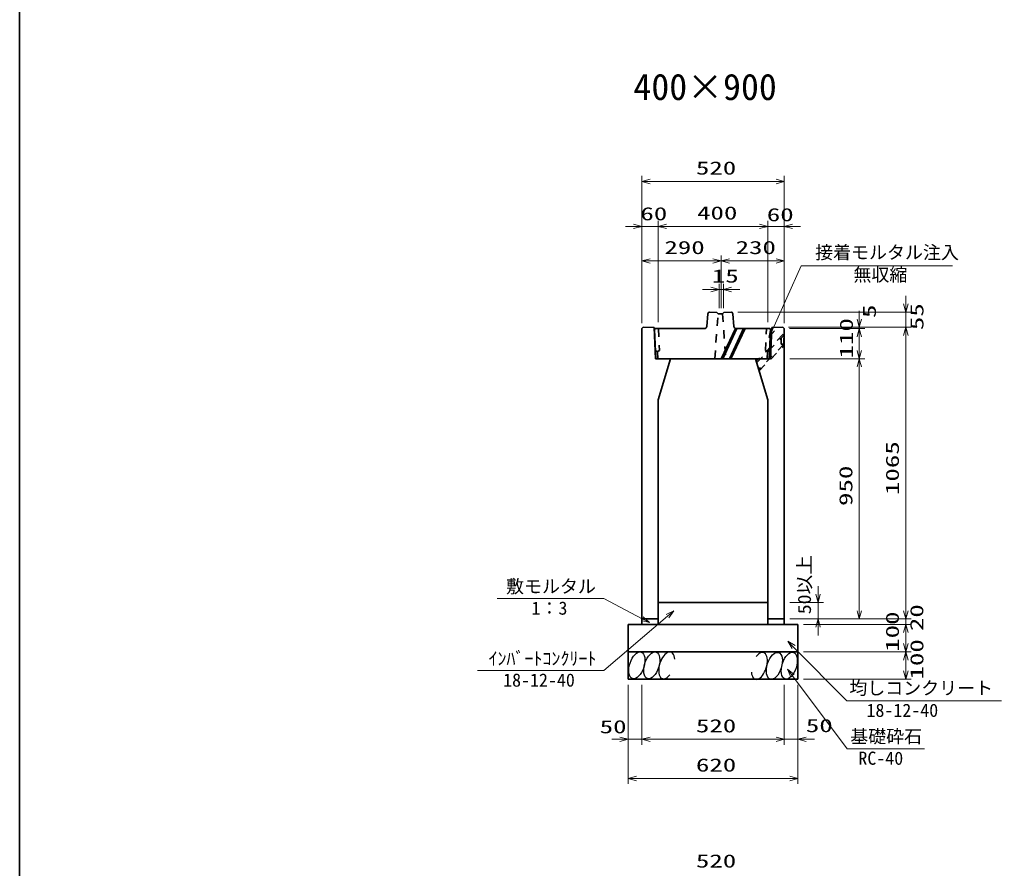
# Model space of a CAD drawing. Units: millimetres on the paper. Extents: x 15 to 1219, y 10 to 859.
# Drawn here: x 15.1 to 194.4, y 282 to 437 of the extents above; entities that cross this region are included whole.
import ezdxf
from ezdxf.enums import TextEntityAlignment as Align

# ---------------------------------------------------------------- set-up
doc = ezdxf.new("R2010")
doc.units = ezdxf.units.MM
doc.linetypes.add('USER1', pattern=[3, 1.5, -1.5])
for name, color, linetype, lineweight in [('D-STR-DIM（寸法）', 7, 'Continuous', 13), ('D-STR-HTXT(均しCON-旗)', 7, 'Continuous', 13), ('D-STR-HTXT(基礎砕石-旗)', 7, 'Continuous', 13), ('D-STR-HTXT（旗上げ）', 7, 'Continuous', 13), ('D-STR-STRF(グリ)', 7, 'Continuous', 25), ('D-STR（構造物）', 1, 'Continuous', 35)]:
    doc.layers.add(name, color=color, linetype=linetype, lineweight=lineweight)
doc.layers.add('D-STR-TXT(文字)', color=7, linetype='Continuous')
doc.styles.add('ＭＳ ゴシック', font='')
doc.styles.get('ＭＳ ゴシック').set_extended_font_data('MS Gothic')

# ---------------------------------------------------------------- blocks, each defined once
blk = doc.blocks.new('_Open30')
at = {"color": 7, "linetype": 'Continuous', "lineweight": 13}
for p, q in [((-1, 0.2679), (0, 0)), ((0, 0), (-1, -0.2679)), ((0, 0), (-1, 0))]:
    blk.add_line(p, q, dxfattribs=at)

msp = doc.modelspace()

# ---------------------------------------------------------------- linework, layer by layer
at = {"layer": 'D-STR-DIM（寸法）'}
for p, q in [((128.733, 400.219), (128.733, 408.428)), ((130.233, 407.428), (153.233, 407.428)), ((154.733, 400.219), (154.733, 408.428)), ((128.733, 381.566), (128.733, 400.219)), ((131.733, 381.756), (131.733, 400.219)), ((131.733, 381.756), (131.733, 400.219)), ((151.733, 381.756), (151.733, 400.219)), ((151.733, 381.756), (151.733, 400.219)), ((154.733, 381.563), (154.733, 400.219)), ((127.233, 399.219), (125.733, 399.219)), ((128.733, 399.219), (131.733, 399.219)), ((133.233, 399.219), (134.733, 399.219)), ((133.233, 399.219), (150.233, 399.219)), ((150.233, 399.219), (148.733, 399.219)), ((151.733, 399.219), (154.733, 399.219)), ((156.233, 399.219), (157.733, 399.219)), ((128.733, 381.566), (128.733, 393.912)), ((130.233, 392.912), (141.727, 392.912)), ((143.227, 384.297), (143.227, 393.912)), ((143.227, 384.297), (143.227, 393.912)), ((144.727, 392.912), (153.233, 392.912)), ((154.733, 381.566), (154.733, 393.912)), ((141.333, 387.711), (139.833, 387.711)), ((142.833, 384.297), (142.833, 388.711)), ((142.833, 387.711), (143.621, 387.711)), ((143.621, 384.297), (143.621, 388.711)), ((145.121, 387.711), (146.621, 387.711)), ((176.935, 385.079), (176.935, 386.579)), ((168.437, 382.311), (168.437, 383.811)), ((146.232, 383.579), (177.935, 383.579)), ((176.935, 380.811), (176.935, 383.579)), ((155.483, 380.811), (177.935, 380.811)), ((155.483, 380.811), (169.437, 380.811)), ((155.679, 380.568), (169.437, 380.568)), ((155.731, 380.568), (169.437, 380.568)), ((156.483, 380.811), (177.935, 380.811)), ((168.437, 380.568), (168.437, 380.811)), ((168.437, 376.563), (168.437, 379.068)), ((168.437, 379.068), (168.437, 377.568)), ((176.935, 329.063), (176.935, 379.311)), ((176.935, 379.311), (176.935, 377.811)), ((155.733, 375.063), (169.437, 375.063)), ((155.733, 375.063), (169.437, 375.063)), ((168.437, 329.063), (168.437, 373.563)), ((160.922, 332.063), (160.922, 333.563)), ((160.922, 332.063), (160.922, 333.563)), ((155.733, 330.563), (161.922, 330.563)), ((155.733, 330.563), (161.922, 330.563)), ((160.922, 327.563), (160.922, 330.563)), ((160.922, 327.563), (160.922, 330.563)), ((176.935, 329.063), (176.935, 330.563)), ((176.935, 329.063), (176.935, 330.563)), ((155.733, 327.563), (177.935, 327.563)), ((155.733, 327.563), (161.922, 327.563)), ((155.733, 327.563), (177.935, 327.563)), ((155.733, 327.563), (169.437, 327.563)), ((155.733, 327.563), (177.935, 327.563)), ((155.733, 327.563), (161.922, 327.563)), ((158.233, 326.563), (177.935, 326.563)), ((158.233, 326.563), (177.935, 326.563)), ((158.233, 326.563), (177.935, 326.563)), ((158.233, 326.563), (177.935, 326.563)), ((176.935, 326.563), (176.935, 327.563)), ((176.935, 326.563), (176.935, 327.563)), ((160.922, 326.063), (160.922, 324.563)), ((160.922, 326.063), (160.922, 324.563)), ((176.935, 323.063), (176.935, 325.063)), ((176.935, 325.063), (176.935, 323.563)), ((176.935, 323.063), (176.935, 325.063)), ((176.935, 325.063), (176.935, 323.563)), ((158.233, 321.563), (177.935, 321.563)), ((158.233, 321.563), (177.935, 321.563)), ((158.233, 321.563), (177.935, 321.563)), ((158.233, 321.563), (177.935, 321.563)), ((176.935, 318.063), (176.935, 320.063)), ((176.935, 318.063), (176.935, 320.063)), ((126.233, 315.563), (126.233, 304.596)), ((126.233, 315.563), (126.233, 304.596)), ((128.733, 315.563), (128.733, 304.596)), ((128.733, 315.563), (128.733, 304.596)), ((128.733, 315.563), (128.733, 304.596)), ((128.733, 315.563), (128.733, 304.596)), ((154.733, 315.563), (154.733, 304.596)), ((154.733, 315.563), (154.733, 304.596)), ((157.233, 315.563), (157.233, 304.596)), ((157.233, 315.563), (157.233, 304.596)), ((158.233, 316.563), (177.935, 316.563)), ((158.233, 316.563), (177.935, 316.563)), ((126.233, 314.563), (126.233, 297.439)), ((126.233, 314.563), (126.233, 297.439)), ((154.733, 314.563), (154.733, 304.596)), ((154.733, 314.563), (154.733, 304.596)), ((157.233, 314.563), (157.233, 297.439)), ((157.233, 314.563), (157.233, 297.439)), ((124.733, 305.596), (123.233, 305.596)), ((124.733, 305.596), (123.233, 305.596)), ((126.233, 305.596), (128.733, 305.596)), ((126.233, 305.596), (128.733, 305.596)), ((130.233, 305.596), (153.233, 305.596)), ((130.233, 305.596), (131.733, 305.596)), ((130.233, 305.596), (153.233, 305.596)), ((130.233, 305.596), (131.733, 305.596)), ((153.233, 305.596), (151.733, 305.596)), ((153.233, 305.596), (151.733, 305.596)), ((154.733, 305.596), (157.233, 305.596)), ((154.733, 305.596), (157.233, 305.596)), ((158.733, 305.596), (160.233, 305.596)), ((158.733, 305.596), (160.233, 305.596)), ((127.733, 298.439), (155.733, 298.439)), ((127.733, 298.439), (155.733, 298.439))]:
    msp.add_line(p, q, dxfattribs=at)
at = {"layer": 'D-STR-HTXT(均しCON-旗)'}
for points in [[(102.294, 331.267), (121.774, 331.267), (128.817, 327.612)], [(98.74, 318.133), (121.774, 318.133), (133.431, 328.043)], [(98.74, 318.133), (121.774, 318.133), (133.431, 328.043)], [(194.38, 312.616), (166.173, 312.616), (156.45, 322.433)], [(194.38, 312.616), (166.173, 312.616), (156.45, 322.433)]]:
    msp.add_lwpolyline(points, dxfattribs=at)
at = {"layer": 'D-STR-HTXT(基礎砕石-旗)'}
msp.add_lwpolyline([(180.354, 303.866), (166.251, 303.866), (156.247, 317.192)], dxfattribs=at)
msp.add_lwpolyline([(180.354, 303.866), (166.251, 303.866), (156.247, 317.192)], dxfattribs=at)
at = {"layer": 'D-STR-HTXT（旗上げ）'}
msp.add_lwpolyline([(185.454, 392.055), (157.833, 392.055), (152.566, 380.338)], dxfattribs=at)
at = {"layer": 'D-STR-STRF(グリ)'}
for centre, major_axis in [((127.827, 319.087), (0.79, 2.421)), ((127.827, 319.087), (0.79, 2.421)), ((130.549, 319.087), (0.79, 2.421)), ((130.549, 319.087), (0.79, 2.421)), ((152.937, 319.006), (-0.771, -2.427)), ((152.937, 319.006), (-0.771, -2.427)), ((155.658, 319.027), (-0.771, -2.427)), ((155.658, 319.027), (-0.771, -2.427))]:
    msp.add_ellipse(centre, major_axis=major_axis, ratio=0.5139, dxfattribs=at)
for centre, major_axis in [((133.289, 319.087), (0.79, 2.421)), ((133.289, 319.087), (0.79, 2.421)), ((150.196, 318.984), (-0.771, -2.427)), ((150.196, 318.984), (-0.771, -2.427))]:
    msp.add_ellipse(centre, major_axis=major_axis, ratio=0.5139, start_param=5.3575563, end_param=10.3750652, dxfattribs=at)
at = {"layer": 'D-STR（構造物）', "color": 2}
msp.add_line((15.125, 858.596), (15.125, 15.346), dxfattribs=at)
at = {"layer": 'D-STR（構造物）'}
for p, q in [((140.597, 380.976), (140.789, 383.282)), ((141.094, 383.557), (142.432, 383.531)), ((142.432, 383.531), (142.663, 383.276)), ((142.663, 383.276), (143.451, 383.276)), ((142.663, 383.276), (143.451, 383.276)), ((143.451, 383.276), (143.682, 383.531)), ((145.031, 383.558), (143.682, 383.531)), ((145.528, 380.976), (145.336, 383.283)), ((128.983, 380.811), (128.733, 380.566)), ((128.733, 380.566), (128.733, 352.563)), ((128.733, 380.566), (128.733, 327.563)), ((130.983, 380.771), (128.983, 380.811)), ((131.233, 375.063), (130.983, 380.771)), ((131.041, 380.413), (131.184, 380.563)), ((131.284, 375.063), (131.041, 380.413)), ((140.148, 380.563), (131.184, 380.563)), ((145.812, 380.563), (143.248, 375.063)), ((143.52, 375.063), (146.085, 380.563)), ((144.757, 375.063), (147.322, 380.563)), ((147.571, 380.563), (145.006, 375.063)), ((145.976, 380.563), (152.084, 380.563)), ((152.228, 380.413), (151.983, 375.063)), ((152.084, 380.563), (152.228, 380.413)), ((152.233, 375.063), (152.483, 380.771)), ((152.483, 380.771), (154.483, 380.811)), ((154.483, 380.811), (154.733, 380.566)), ((154.733, 380.563), (154.733, 352.563)), ((154.733, 380.563), (154.733, 327.563)), ((152.233, 375.063), (131.233, 375.063)), ((131.283, 375.063), (152.183, 375.063)), ((151.983, 375.063), (131.284, 375.063)), ((131.733, 367.563), (133.983, 375.063)), ((151.733, 367.563), (149.483, 375.063)), ((131.733, 367.563), (131.733, 352.563)), ((131.733, 367.563), (131.733, 327.563)), ((151.733, 367.563), (151.733, 352.563)), ((151.733, 367.563), (151.733, 327.563)), ((131.733, 330.563), (151.733, 330.563)), ((131.733, 330.563), (151.733, 330.563)), ((126.233, 326.563), (157.233, 326.563)), ((126.233, 326.563), (126.233, 316.563)), ((126.233, 326.563), (157.233, 326.563)), ((126.233, 326.563), (126.233, 316.563)), ((128.733, 327.563), (131.733, 327.563)), ((128.733, 327.563), (128.733, 326.563)), ((128.733, 327.563), (131.733, 327.563)), ((128.733, 327.563), (128.733, 326.563)), ((131.733, 327.563), (131.733, 326.563)), ((131.733, 327.563), (131.733, 326.563)), ((154.733, 327.563), (151.733, 327.563)), ((151.733, 327.563), (151.733, 326.563)), ((154.733, 327.563), (151.733, 327.563)), ((151.733, 327.563), (151.733, 326.563)), ((154.733, 327.563), (154.733, 326.563)), ((154.733, 327.563), (154.733, 326.563)), ((157.233, 326.563), (157.233, 316.563)), ((157.233, 326.563), (157.233, 316.563)), ((126.233, 321.563), (157.233, 321.563)), ((126.233, 321.563), (157.233, 321.563)), ((126.233, 316.563), (157.233, 316.563)), ((126.233, 316.563), (157.233, 316.563))]:
    msp.add_line(p, q, dxfattribs=at)
at = {"layer": 'D-STR（構造物）', "linetype": 'USER1'}
for p, q in [((142.041, 375.063), (142.663, 383.276)), ((143.451, 383.276), (144.072, 375.063)), ((131.792, 380.563), (131.96, 376.553)), ((151.307, 376.553), (151.477, 380.565)), ((154.483, 379.469), (149.62, 374.606)), ((149.7, 374.337), (154.658, 379.294)), ((154.158, 377.708), (154.158, 378.794)), ((154.658, 379.294), (154.41, 379.541)), ((154.658, 377.364), (154.658, 379.294)), ((131.618, 376.414), (131.218, 376.525)), ((131.96, 376.553), (131.618, 376.414)), ((154.658, 377.708), (150.066, 373.117)), ((150.14, 372.872), (154.658, 377.389)), ((151.649, 376.414), (151.307, 376.553)), ((152.049, 376.525), (151.649, 376.414)), ((154.658, 377.708), (154.158, 377.708)), ((154.41, 377.116), (154.658, 377.364)), ((131.679, 375.063), (131.618, 376.414)), ((151.588, 375.065), (151.649, 376.414))]:
    msp.add_line(p, q, dxfattribs=at)
at = {"layer": 'D-STR（構造物）'}
for centre, radius, start, end in [((141.088, 383.257), 0.3, 88.85387, 175.23651), ((145.037, 383.258), 0.3, 4.76373, 91.1481), ((140.148, 381.013), 0.45, 270, 355.23651), ((145.976, 381.013), 0.45, 184.76373, 269.99995)]:
    msp.add_arc(centre, radius, start, end, dxfattribs=at)

# ---------------------------------------------------------------- block references
at = {"layer": 'D-STR-DIM（寸法）', "xscale": 1.5, "yscale": 1.5}
for p, rotation in [((128.733, 407.428), 180), ((131.733, 399.219), 180), ((131.733, 399.219), 180), ((154.733, 399.219), 180), ((128.733, 392.912), 180), ((143.227, 392.912), 180), ((143.621, 387.711), 180), ((176.935, 383.579), 270), ((168.437, 380.811), 270), ((168.437, 380.568), 90), ((168.437, 380.568), 90), ((176.935, 380.811), 90), ((176.935, 380.811), 90), ((168.437, 375.063), 270), ((168.437, 375.063), 90), ((160.922, 330.563), 270), ((160.922, 330.563), 270), ((168.437, 327.563), 270), ((176.935, 327.563), 270), ((176.935, 327.563), 270), ((176.935, 327.563), 270), ((160.922, 327.563), 90), ((160.922, 327.563), 90), ((176.935, 326.563), 90), ((176.935, 326.563), 90), ((176.935, 326.563), 90), ((176.935, 326.563), 90), ((176.935, 321.563), 270), ((176.935, 321.563), 270), ((176.935, 321.563), 90), ((176.935, 321.563), 90), ((176.935, 316.563), 270), ((176.935, 316.563), 270), ((128.733, 305.596), 180), ((128.733, 305.596), 180), ((128.733, 305.596), 180), ((128.733, 305.596), 180), ((157.233, 305.596), 180), ((157.233, 305.596), 180), ((126.233, 298.439), 180), ((126.233, 298.439), 180)]:
    msp.add_blockref('_Open30', p, dxfattribs=dict(at, rotation=rotation))
for p in [(154.733, 407.428), (128.733, 399.219), (151.733, 399.219), (151.733, 399.219), (143.227, 392.912), (154.733, 392.912), (142.833, 387.711), (126.233, 305.596), (126.233, 305.596), (154.733, 305.596), (154.733, 305.596), (154.733, 305.596), (154.733, 305.596), (157.233, 298.439), (157.233, 298.439)]:
    msp.add_blockref('_Open30', p, dxfattribs=at)
at = {"layer": 'D-STR-HTXT(均しCON-旗)', "xscale": 1.5, "yscale": 1.5}
for p, rotation in [((134.574, 329.015), 40.37163), ((134.574, 329.015), 40.37163), ((130.149, 326.921), 332.57325), ((155.394, 323.498), 134.72505), ((155.394, 323.498), 134.72505)]:
    msp.add_blockref('_Open30', p, dxfattribs=dict(at, rotation=rotation))
at = {"layer": 'D-STR-HTXT(基礎砕石-旗)', "xscale": 1.5, "yscale": 1.5, "rotation": 126.89552}
msp.add_blockref('_Open30', (155.346, 318.392), dxfattribs=at)
msp.add_blockref('_Open30', (155.346, 318.392), dxfattribs=at)
at = {"layer": 'D-STR-HTXT（旗上げ）', "xscale": 1.5, "yscale": 1.5, "rotation": 245.79582}
msp.add_blockref('_Open30', (151.951, 378.97), dxfattribs=at)

# ---------------------------------------------------------------- texts
at = {"layer": 'D-STR-DIM（寸法）', "style": 'ＭＳ ゴシック', "width": 1.5}
for s, p in [('520', (138.608, 407.965)), ('60', (128.468, 399.613)), ('400', (138.816, 399.757)), ('60', (151.552, 399.442)), ('290', (132.855, 393.449)), ('230', (145.855, 393.449)), ('15', (141.514, 388.249)), ('50', (121.035, 305.963)), ('50', (121.035, 305.963)), ('520', (138.608, 306.134)), ('520', (138.608, 306.134)), ('50', (158.684, 306.171)), ('50', (158.684, 306.171)), ('620', (138.608, 298.976)), ('620', (138.608, 298.976)), ('520', (138.608, 281.457)), ('520', (138.608, 281.457))]:
    msp.add_text(s, height=2.405, dxfattribs=at).set_placement(p, align=Align.BOTTOM_LEFT)
at = {"layer": 'D-STR-DIM（寸法）', "style": 'ＭＳ ゴシック'}
for s, width, p in [('5', 1.5, (172.201, 382.498)), ('55', 1.5, (180.875, 380.289)), ('110', 1.5, (167.994, 375.121)), ('1065', 1.5, (176.398, 350.183)), ('950', 1.5, (167.9, 348.188)), ('50以上', 1.1, (160.34, 328.427)), ('50以上', 1.1, (160.34, 328.427)), ('20', 1.5, (180.85, 325.345)), ('20', 1.5, (180.85, 325.345)), ('100', 1.5, (176.398, 321.563)), ('100', 1.5, (176.398, 321.563)), ('100', 1.5, (180.87, 316.508)), ('100', 1.5, (180.87, 316.508))]:
    msp.add_text(s, height=2.405, rotation=90, dxfattribs=dict(at, width=width)).set_placement(p, align=Align.BOTTOM_LEFT)
at = {"layer": 'D-STR-HTXT(均しCON-旗)', "style": 'ＭＳ ゴシック'}
for s, p in [('敷モルタル', (103.943, 331.589)), ('1：3', (108.589, 327.616)), ('ｲﾝﾊﾞｰﾄｺﾝｸﾘｰﾄ', (100.743, 318.416)), ('ｲﾝﾊﾞｰﾄｺﾝｸﾘｰﾄ', (100.743, 318.416)), ('18-12-40', (103.41, 314.482)), ('均しコンクリート', (166.62, 313.026)), ('均しコンクリート', (166.62, 313.026)), ('18-12-40', (169.754, 308.965))]:
    msp.add_text(s, height=2.405, dxfattribs=at).set_placement(p, align=Align.BOTTOM_LEFT)
at = {"layer": 'D-STR-HTXT(基礎砕石-旗)', "style": 'ＭＳ ゴシック'}
for s, p in [('基礎砕石', (166.786, 304.201)), ('基礎砕石', (166.786, 304.201)), ('RC-40', (168.274, 300.215)), ('RC-40', (168.274, 300.215))]:
    msp.add_text(s, height=2.405, dxfattribs=at).set_placement(p, align=Align.BOTTOM_LEFT)
at = {"layer": 'D-STR-HTXT（旗上げ）', "style": 'ＭＳ ゴシック'}
for s, p in [('接着モルタル注入', (160.371, 392.558)), ('無収縮', (167.374, 388.481))]:
    msp.add_text(s, height=2.405, dxfattribs=at).set_placement(p, align=Align.BOTTOM_LEFT)
at = {"layer": 'D-STR-TXT(文字)', "style": 'ＭＳ ゴシック'}
msp.add_text('400×900', height=4.811, dxfattribs=at).set_placement((127.193, 420.851), align=Align.BOTTOM_LEFT)

doc.saveas('drawing.dxf')
